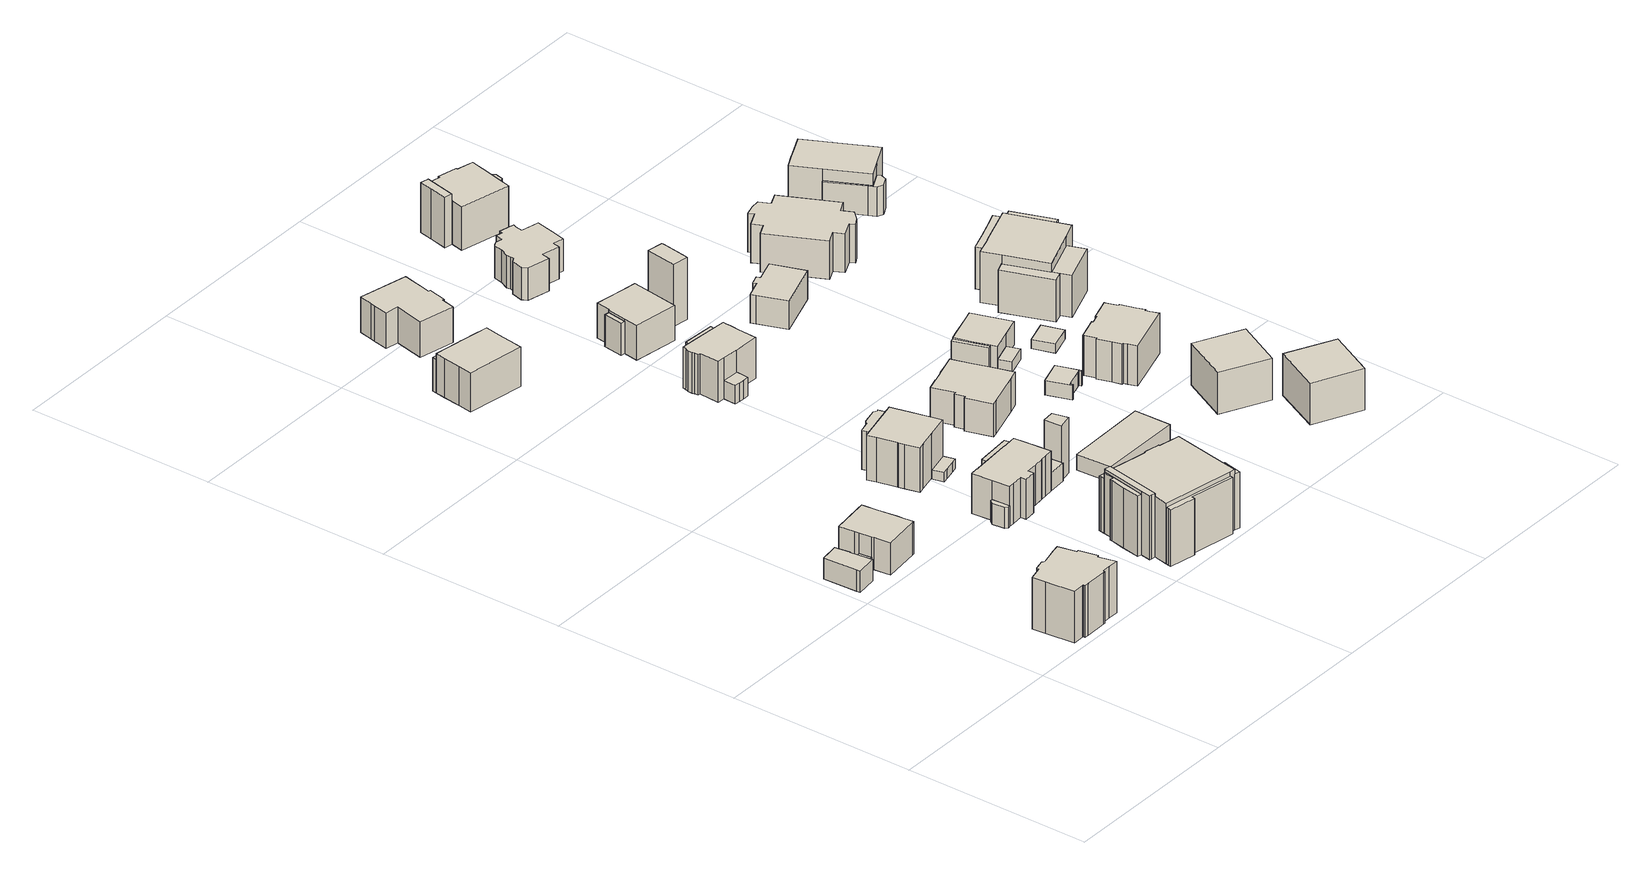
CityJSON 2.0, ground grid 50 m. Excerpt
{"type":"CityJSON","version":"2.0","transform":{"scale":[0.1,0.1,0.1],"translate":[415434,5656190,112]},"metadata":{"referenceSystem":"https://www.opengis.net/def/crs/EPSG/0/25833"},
"CityObjects":{
"building1":{"type":"Building","attributes":{"Dachtyp_tdc":"tdcCutGableRoof","Gemeindeschluessel":14612000,"Dachneigung":0.082,"QualitaetDacherkennung":46,"Geometrietyp2DReferenz":"3000","measuredHeight":16.87,"function":"31001_9998","roofType":"9999"},"geometry":[{"type":"Solid","lod":"1","boundaries":[[[[0,1,2,3,4,5,6,7,8,9,10,11,12,13,14,15,16,17,18,19,20,21,22]],[[23,24,25,26,27,28,29,30,31,32,33,34,35,36,37,38,39,40,41,42,43,44,45]],[[22,24,23,0]],[[21,25,24,22]],[[20,26,25,21]],[[19,27,26,20]],[[18,28,27,19]],[[17,29,28,18]],[[16,30,29,17]],[[15,31,30,16]],[[14,32,31,15]],[[13,33,32,14]],[[12,34,33,13]],[[11,35,34,12]],[[10,36,35,11]],[[9,37,36,10]],[[8,38,37,9]],[[7,39,38,8]],[[6,40,39,7]],[[5,41,40,6]],[[4,42,41,5]],[[3,43,42,4]],[[2,44,43,3]],[[1,45,44,2]],[[0,23,45,1]]]]}]},
"building2":{"type":"Building","attributes":{"Gemeindeschluessel":14612000,"Geometrietyp2DReferenz":"3000","function":"31001_9998","roofType":"9999"},"children":["building2-1","building2-2","building2-3","building2-4"]},
"building2-1":{"type":"BuildingPart","attributes":{"Dachtyp_tdc":"tdcPolyFlatRoof","Dachneigung":0,"QualitaetDacherkennung":4,"Geometrietyp2DReferenz":"3000","measuredHeight":3.07,"roofType":"1000"},"parents":["building2"],"geometry":[{"type":"Solid","lod":"1","boundaries":[[[[46,47,48,49,50,51,52,53]],[[54,55,56,57,58,59,60,61]],[[53,55,54,46]],[[52,56,55,53]],[[51,57,56,52]],[[50,58,57,51]],[[49,59,58,50]],[[48,60,59,49]],[[47,61,60,48]],[[46,54,61,47]]]]}]},
"building2-2":{"type":"BuildingPart","attributes":{"Dachtyp_tdc":"tdcPolyFlatRoof","Dachneigung":0,"QualitaetDacherkennung":69,"Geometrietyp2DReferenz":"3000","measuredHeight":5.3,"roofType":"1000"},"parents":["building2"],"geometry":[{"type":"Solid","lod":"1","boundaries":[[[[62,63,64,65,66,67,68,69,70,71,72,71]],[[73,74,75,74,76,77,78,79,80,81,82,83]],[[71,74,73,62]],[[74,71,70,76]],[[69,77,76,70]],[[68,78,77,69]],[[67,79,78,68]],[[66,80,79,67]],[[65,81,80,66]],[[64,82,81,65]],[[63,83,82,64]],[[62,73,83,63]]]]}]},
"building2-3":{"type":"BuildingPart","attributes":{"Dachtyp_tdc":"tdcCutTentRoof","Dachneigung":26,"QualitaetDacherkennung":78,"Geometrietyp2DReferenz":"3000","measuredHeight":6.59,"roofType":"9999"},"parents":["building2"],"geometry":[{"type":"Solid","lod":"1","boundaries":[[[[84,85,86,87,88,89,90,91]],[[54,92,93,94,95,96,56,55]],[[90,92,54,91]],[[89,93,92,90]],[[88,94,93,89]],[[87,95,94,88]],[[86,96,95,87]],[[85,56,96,86]],[[84,55,56,85]],[[91,54,55,84]]]]}]},
"building2-4":{"type":"BuildingPart","attributes":{"Dachtyp_tdc":"tdcHippedGableRoof","Dachneigung":30.87,"QualitaetDacherkennung":40,"Geometrietyp2DReferenz":"3000","measuredHeight":10.73,"roofType":"3300"},"parents":["building2"],"geometry":[{"type":"Solid","lod":"1","boundaries":[[[[97,98,99,100,101,102,103,104,105,106,107,108,109,110]],[[111,76,112,74,75,113,114,115,116,61,60,117,118,119]],[[110,76,111,97]],[[109,112,76,110]],[[108,74,112,109]],[[107,75,74,108]],[[106,113,75,107]],[[105,114,113,106]],[[104,115,114,105]],[[103,116,115,104]],[[102,61,116,103]],[[101,60,61,102]],[[100,117,60,101]],[[99,118,117,100]],[[98,119,118,99]],[[97,111,119,98]]]]}]},
"building3":{"type":"Building","attributes":{"Gemeindeschluessel":14612000,"Geometrietyp2DReferenz":"3000","function":"31001_9998","roofType":"9999"},"children":["building3-1","building3-2"]},
"building3-1":{"type":"BuildingPart","attributes":{"Dachtyp_tdc":"tdcHipRoof","Dachneigung":39.79,"QualitaetDacherkennung":67,"Geometrietyp2DReferenz":"3000","measuredHeight":13.03,"roofType":"3200"},"parents":["building3"],"geometry":[{"type":"Solid","lod":"1","boundaries":[[[[120,121,122,123,124,125,126,127,128,129]],[[130,131,132,133,134,135,136,137,138,139]],[[129,131,130,120]],[[128,132,131,129]],[[127,133,132,128]],[[126,134,133,127]],[[125,135,134,126]],[[124,136,135,125]],[[123,137,136,124]],[[122,138,137,123]],[[121,139,138,122]],[[120,130,139,121]]]]}]},
"building3-2":{"type":"BuildingPart","attributes":{"Dachtyp_tdc":"tdcPolyFlatRoof","Dachneigung":40.19,"QualitaetDacherkennung":38,"Geometrietyp2DReferenz":"3000","measuredHeight":9.66,"roofType":"2100"},"parents":["building3"],"geometry":[{"type":"Solid","lod":"1","boundaries":[[[[140,141,142,143,144,145]],[[146,147,148,149,138,137]],[[145,147,146,140]],[[144,148,147,145]],[[143,149,148,144]],[[142,138,149,143]],[[141,137,138,142]],[[140,146,137,141]]]]}]},
"building4":{"type":"Building","attributes":{"Gemeindeschluessel":14612000,"Geometrietyp2DReferenz":"3000","function":"31001_9998","roofType":"9999"},"children":["building4-1","building4-2","building4-3","building4-4","building4-5","building4-6"]},
"building4-1":{"type":"BuildingPart","attributes":{"Dachtyp_tdc":"tdcGableRoof","Dachneigung":32.53,"QualitaetDacherkennung":45,"Geometrietyp2DReferenz":"3000","measuredHeight":18.75,"roofType":"3100"},"parents":["building4"],"geometry":[{"type":"Solid","lod":"1","boundaries":[[[[150,151,152,153,154,155,156,157,158]],[[159,160,161,162,163,164,165,166,167]],[[158,160,159,150]],[[157,161,160,158]],[[156,162,161,157]],[[155,163,162,156]],[[154,164,163,155]],[[153,165,164,154]],[[152,166,165,153]],[[151,167,166,152]],[[150,159,167,151]]]]}]},
"building4-2":{"type":"BuildingPart","attributes":{"Dachtyp_tdc":"tdcCutGableRoof","Dachneigung":48.8,"QualitaetDacherkennung":28,"Geometrietyp2DReferenz":"3000","measuredHeight":16.14,"roofType":"9999"},"parents":["building4"],"geometry":[{"type":"Solid","lod":"1","boundaries":[[[[168,169,170,171,172]],[[173,174,175,176,160]],[[172,174,173,168]],[[171,175,174,172]],[[170,176,175,171]],[[169,160,176,170]],[[168,173,160,169]]]]}]},
"building4-3":{"type":"BuildingPart","attributes":{"Dachtyp_tdc":"tdcFreeFormRoof","Dachneigung":11.86,"QualitaetDacherkennung":32,"Geometrietyp2DReferenz":"3000","measuredHeight":15.13,"roofType":"5000"},"parents":["building4"],"geometry":[{"type":"Solid","lod":"1","boundaries":[[[[177,178,179,180]],[[181,182,183,184]],[[180,182,181,177]],[[179,183,182,180]],[[178,184,183,179]],[[177,181,184,178]]]]}]},
"building4-4":{"type":"BuildingPart","attributes":{"Dachtyp_tdc":"tdcCutTentRoof","Dachneigung":0.927,"QualitaetDacherkennung":54,"Geometrietyp2DReferenz":"3000","measuredHeight":18.11,"roofType":"9999"},"parents":["building4"],"geometry":[{"type":"Solid","lod":"1","boundaries":[[[[185,186,187,188,189,190,191,192,193,194,195,196,197,198]],[[199,200,201,202,203,204,181,184,205,206,207,208,176,209]],[[198,200,199,185]],[[197,201,200,198]],[[196,202,201,197]],[[195,203,202,196]],[[194,204,203,195]],[[193,181,204,194]],[[192,184,181,193]],[[191,205,184,192]],[[190,206,205,191]],[[189,207,206,190]],[[188,208,207,189]],[[187,176,208,188]],[[186,209,176,187]],[[185,199,209,186]]]]}]},
"building4-5":{"type":"BuildingPart","attributes":{"Dachtyp_tdc":"tdcFreeFormRoof","Dachneigung":78.67,"QualitaetDacherkennung":33,"Geometrietyp2DReferenz":"3000","measuredHeight":19.23,"roofType":"5000"},"parents":["building4"],"geometry":[{"type":"Solid","lod":"1","boundaries":[[[[210,211,212,213,214,215]],[[163,161,208,207,216,217]],[[215,161,163,210]],[[214,208,161,215]],[[213,207,208,214]],[[212,216,207,213]],[[211,217,216,212]],[[210,163,217,211]]]]}]},
"building4-6":{"type":"BuildingPart","attributes":{"Dachtyp_tdc":"tdcFreeFormRoof","Dachneigung":65.81,"QualitaetDacherkennung":9,"Geometrietyp2DReferenz":"3000","measuredHeight":16.52,"roofType":"5000"},"parents":["building4"],"geometry":[{"type":"Solid","lod":"1","boundaries":[[[[218,219,220,221,222,223,224]],[[225,226,227,228,206,205,229]],[[224,226,225,218]],[[223,227,226,224]],[[222,228,227,223]],[[221,206,228,222]],[[220,205,206,221]],[[219,229,205,220]],[[218,225,229,219]]]]}]},
"building5":{"type":"Building","attributes":{"Gemeindeschluessel":14612000,"Geometrietyp2DReferenz":"3000","function":"31001_9998","roofType":"9999"},"children":["building5-1","building5-2","building5-3","building5-4"]},
"building5-1":{"type":"BuildingPart","attributes":{"Dachtyp_tdc":"tdcPolyFlatRoof","Dachneigung":0,"QualitaetDacherkennung":56,"Geometrietyp2DReferenz":"3000","measuredHeight":5.56,"roofType":"1000"},"parents":["building5"],"geometry":[{"type":"Solid","lod":"1","boundaries":[[[[230,231,232,233,234,235]],[[236,237,238,239,240,241]],[[235,237,236,230]],[[234,238,237,235]],[[233,239,238,234]],[[232,240,239,233]],[[231,241,240,232]],[[230,236,241,231]]]]}]},
"building5-2":{"type":"BuildingPart","attributes":{"Dachtyp_tdc":"tdcHipAndGableRoof","Dachneigung":42.59,"QualitaetDacherkennung":47,"Geometrietyp2DReferenz":"3000","measuredHeight":13.9,"roofType":"5000"},"parents":["building5"],"geometry":[{"type":"Solid","lod":"1","boundaries":[[[[242,243,244,245,246,247,248,249,250,251,252,253,254,255,256,257,258,259,260,261,262]],[[263,264,265,266,267,268,269,270,271,272,273,274,275,276,277,278,239,238,279,280,281]],[[262,264,263,242]],[[261,265,264,262]],[[260,266,265,261]],[[259,267,266,260]],[[258,268,267,259]],[[257,269,268,258]],[[256,270,269,257]],[[255,271,270,256]],[[254,272,271,255]],[[253,273,272,254]],[[252,274,273,253]],[[251,275,274,252]],[[250,276,275,251]],[[249,277,276,250]],[[248,278,277,249]],[[247,239,278,248]],[[246,238,239,247]],[[245,279,238,246]],[[244,280,279,245]],[[243,281,280,244]],[[242,263,281,243]]]]}]},
"building5-3":{"type":"BuildingPart","attributes":{"Dachtyp_tdc":"tdcPolyFlatRoof","Dachneigung":0,"QualitaetDacherkennung":80,"Geometrietyp2DReferenz":"3000","measuredHeight":4.87,"roofType":"1000"},"parents":["building5"],"geometry":[{"type":"Solid","lod":"1","boundaries":[[[[282,283,284,285,286]],[[287,288,289,269,268]],[[286,288,287,282]],[[285,289,288,286]],[[284,269,289,285]],[[283,268,269,284]],[[282,287,268,283]]]]}]},
"building5-4":{"type":"BuildingPart","attributes":{"Dachtyp_tdc":"tdcPolyFlatRoof","Dachneigung":38.22,"QualitaetDacherkennung":74,"Geometrietyp2DReferenz":"3000","measuredHeight":9.48,"roofType":"2100"},"parents":["building5"],"geometry":[{"type":"Solid","lod":"1","boundaries":[[[[290,291,292,293,294,295,296]],[[263,281,280,297,298,299,300]],[[296,281,263,290]],[[295,280,281,296]],[[294,297,280,295]],[[293,298,297,294]],[[292,299,298,293]],[[291,300,299,292]],[[290,263,300,291]]]]}]},
"building6":{"type":"Building","attributes":{"Gemeindeschluessel":14612000,"Geometrietyp2DReferenz":"3000","function":"31001_9998","roofType":"9999"},"children":["building6-1","building6-2"]},
"building6-1":{"type":"BuildingPart","attributes":{"Dachtyp_tdc":"tdcHipAndGableRoof","Dachneigung":68.51,"QualitaetDacherkennung":49,"Geometrietyp2DReferenz":"3000","measuredHeight":13.12,"roofType":"5000"},"parents":["building6"],"geometry":[{"type":"Solid","lod":"1","boundaries":[[[[301,302,301,303,304,305,306,307,308,309,310,311]],[[312,313,314,315,316,317,318,319,320,321,312,322]],[[311,313,312,301]],[[310,314,313,311]],[[309,315,314,310]],[[308,316,315,309]],[[307,317,316,308]],[[306,318,317,307]],[[305,319,318,306]],[[304,320,319,305]],[[303,321,320,304]],[[321,303,301,312]]]]}]},
"building6-2":{"type":"BuildingPart","attributes":{"Dachtyp_tdc":"tdcHipAndGableRoof","Dachneigung":32.31,"QualitaetDacherkennung":43,"Geometrietyp2DReferenz":"3000","measuredHeight":14.44,"roofType":"5000"},"parents":["building6"],"geometry":[{"type":"Solid","lod":"1","boundaries":[[[[323,324,325,326,327,328,329,330,331,332,333,334,335,336,337]],[[338,339,340,341,314,342,312,322,343,344,345,346,347,348,349]],[[337,339,338,323]],[[336,340,339,337]],[[335,341,340,336]],[[334,314,341,335]],[[333,342,314,334]],[[332,312,342,333]],[[331,322,312,332]],[[330,343,322,331]],[[329,344,343,330]],[[328,345,344,329]],[[327,346,345,328]],[[326,347,346,327]],[[325,348,347,326]],[[324,349,348,325]],[[323,338,349,324]]]]}]},
"building7":{"type":"Building","attributes":{"Dachtyp_tdc":"tdcFreeFormRoof","Gemeindeschluessel":14612000,"Dachneigung":51.25,"QualitaetDacherkennung":20,"Geometrietyp2DReferenz":"3000","measuredHeight":3.43,"function":"31001_9998","roofType":"5000"},"geometry":[{"type":"Solid","lod":"1","boundaries":[[[[350,351,352,353,354,355]],[[356,357,358,359,360,361]],[[355,357,356,350]],[[354,358,357,355]],[[353,359,358,354]],[[352,360,359,353]],[[351,361,360,352]],[[350,356,361,351]]]]}]},
"building8":{"type":"Building","attributes":{"Dachtyp_tdc":"tdcFreeFormRoof","Gemeindeschluessel":14612000,"Dachneigung":56.43,"QualitaetDacherkennung":31,"Geometrietyp2DReferenz":"3000","measuredHeight":5.97,"function":"31001_9998","roofType":"5000"},"geometry":[{"type":"Solid","lod":"1","boundaries":[[[[362,363,364,365,366,367,368]],[[369,370,371,372,373,374,375]],[[368,370,369,362]],[[367,371,370,368]],[[366,372,371,367]],[[365,373,372,366]],[[364,374,373,365]],[[363,375,374,364]],[[362,369,375,363]]]]}]},
"building9":{"type":"Building","attributes":{"Dachtyp_tdc":"tdcFreeFormRoof","Gemeindeschluessel":14612000,"Dachneigung":40.05,"QualitaetDacherkennung":5,"Geometrietyp2DReferenz":"3000","measuredHeight":15.67,"function":"31001_9998","roofType":"5000"},"geometry":[{"type":"Solid","lod":"1","boundaries":[[[[376,377,378,379]],[[380,381,382,383]],[[379,381,380,376]],[[378,382,381,379]],[[377,383,382,378]],[[376,380,383,377]]]]}]},
"building10":{"type":"Building","attributes":{"Dachtyp_tdc":"tdcFreeFormRoof","Gemeindeschluessel":14612000,"Dachneigung":0.654,"QualitaetDacherkennung":65,"Geometrietyp2DReferenz":"3000","measuredHeight":10.43,"function":"31001_9998","roofType":"5000"},"geometry":[{"type":"Solid","lod":"1","boundaries":[[[[384,385,386,387,388,389,390,391,392,393,394,395]],[[396,397,398,399,400,401,402,403,404,405,406,407]],[[395,397,396,384]],[[394,398,397,395]],[[393,399,398,394]],[[392,400,399,393]],[[391,401,400,392]],[[390,402,401,391]],[[389,403,402,390]],[[388,404,403,389]],[[387,405,404,388]],[[386,406,405,387]],[[385,407,406,386]],[[384,396,407,385]]]]}]},
"building11":{"type":"Building","attributes":{"Gemeindeschluessel":14612000,"Geometrietyp2DReferenz":"3000","function":"31001_9998","roofType":"9999"},"children":["building11-1","building11-2","building11-3","building11-4"]},
"building11-1":{"type":"BuildingPart","attributes":{"Dachtyp_tdc":"tdcCutGableRoof","Dachneigung":40.24,"QualitaetDacherkennung":41,"Geometrietyp2DReferenz":"3000","measuredHeight":10.48,"roofType":"9999"},"parents":["building11"],"geometry":[{"type":"Solid","lod":"1","boundaries":[[[[408,409,410,411,412,413,414,415,416,417]],[[418,419,420,421,422,423,424,425,426,427]],[[417,419,418,408]],[[416,420,419,417]],[[415,421,420,416]],[[414,422,421,415]],[[413,423,422,414]],[[412,424,423,413]],[[411,425,424,412]],[[410,426,425,411]],[[409,427,426,410]],[[408,418,427,409]]]]}]},
"building11-2":{"type":"BuildingPart","attributes":{"Dachtyp_tdc":"tdcHipAndGableRoof","Dachneigung":37.87,"QualitaetDacherkennung":48,"Geometrietyp2DReferenz":"3000","measuredHeight":13.16,"roofType":"5000"},"parents":["building11"],"geometry":[{"type":"Solid","lod":"1","boundaries":[[[[428,429,430,431,432,433,434,435,436,437,438,439,440,441,442,443,444,445,446]],[[447,448,449,450,451,452,453,454,455,456,457,418,425,458,459,460,461,462,463]],[[446,448,447,428]],[[445,449,448,446]],[[444,450,449,445]],[[443,451,450,444]],[[442,452,451,443]],[[441,453,452,442]],[[440,454,453,441]],[[439,455,454,440]],[[438,456,455,439]],[[437,457,456,438]],[[436,418,457,437]],[[435,425,418,436]],[[434,458,425,435]],[[433,459,458,434]],[[432,460,459,433]],[[431,461,460,432]],[[430,462,461,431]],[[429,463,462,430]],[[428,447,463,429]]]]}]},
"building11-3":{"type":"BuildingPart","attributes":{"Dachtyp_tdc":"tdcPolyFlatRoof","Dachneigung":0,"QualitaetDacherkennung":47,"Geometrietyp2DReferenz":"3000","measuredHeight":5.04,"roofType":"1000"},"parents":["building11"],"geometry":[{"type":"Solid","lod":"1","boundaries":[[[[464,465,466,467,468,469]],[[470,471,472,473,447,463]],[[469,470,463,464]],[[468,471,470,469]],[[467,472,471,468]],[[466,473,472,467]],[[465,447,473,466]],[[464,463,447,465]]]]}]},
"building11-4":{"type":"BuildingPart","attributes":{"Dachtyp_tdc":"tdcPolyFlatRoof","Dachneigung":39.39,"QualitaetDacherkennung":46,"Geometrietyp2DReferenz":"3000","measuredHeight":9.79,"roofType":"2100"},"parents":["building11"],"geometry":[{"type":"Solid","lod":"1","boundaries":[[[[474,475,476,477,478]],[[479,422,419,480,481]],[[478,422,479,474]],[[477,419,422,478]],[[476,480,419,477]],[[475,481,480,476]],[[474,479,481,475]]]]}]},
"building12":{"type":"Building","attributes":{"Dachtyp_tdc":"tdcPolyFlatRoof","Gemeindeschluessel":14612000,"Dachneigung":6.7,"QualitaetDacherkennung":69,"Geometrietyp2DReferenz":"3000","measuredHeight":3.25,"function":"31001_9998","roofType":"2100"},"geometry":[{"type":"Solid","lod":"1","boundaries":[[[[482,483,484,485]],[[486,487,488,489]],[[485,487,486,482]],[[484,488,487,485]],[[483,489,488,484]],[[482,486,489,483]]]]}]},
"building13":{"type":"Building","attributes":{"Dachtyp_tdc":"tdcGableRoof","Gemeindeschluessel":14612000,"Dachneigung":14.41,"QualitaetDacherkennung":68,"Geometrietyp2DReferenz":"3000","measuredHeight":4.89,"function":"31001_9998","roofType":"3100"},"geometry":[{"type":"Solid","lod":"1","boundaries":[[[[490,491,492,493]],[[494,495,496,497]],[[493,495,494,490]],[[492,496,495,493]],[[491,497,496,492]],[[490,494,497,491]]]]}]},
"building14":{"type":"Building","attributes":{"Gemeindeschluessel":14612000,"Geometrietyp2DReferenz":"3000","function":"31001_9998","roofType":"9999"},"children":["building14-1","building14-2"]},
"building14-1":{"type":"BuildingPart","attributes":{"Dachtyp_tdc":"tdcPolyFlatRoof","Dachneigung":27.05,"QualitaetDacherkennung":67,"Geometrietyp2DReferenz":"3000","measuredHeight":8.92,"roofType":"2100"},"parents":["building14"],"geometry":[{"type":"Solid","lod":"1","boundaries":[[[[498,499,500,501]],[[502,503,504,505]],[[501,503,502,498]],[[500,504,503,501]],[[499,505,504,500]],[[498,502,505,499]]]]}]},
"building14-2":{"type":"BuildingPart","attributes":{"Dachtyp_tdc":"tdcTentRoof","Dachneigung":17.39,"QualitaetDacherkennung":70,"Geometrietyp2DReferenz":"3000","measuredHeight":10.47,"roofType":"3500"},"parents":["building14"],"geometry":[{"type":"Solid","lod":"1","boundaries":[[[[506,507,508,509,510,511,512,513,514,515,516]],[[503,517,518,519,520,521,522,523,524,525,504]],[[516,517,503,506]],[[515,518,517,516]],[[514,519,518,515]],[[513,520,519,514]],[[512,521,520,513]],[[511,522,521,512]],[[510,523,522,511]],[[509,524,523,510]],[[508,525,524,509]],[[507,504,525,508]],[[506,503,504,507]]]]}]},
"building15":{"type":"Building","attributes":{"Dachtyp_tdc":"tdcFreeFormRoof","Gemeindeschluessel":14612000,"Dachneigung":20.69,"QualitaetDacherkennung":39,"Geometrietyp2DReferenz":"3000","measuredHeight":10.98,"function":"31001_9998","roofType":"5000"},"geometry":[{"type":"Solid","lod":"1","boundaries":[[[[526,527,528,529,530,531,532,533,534,535,536,537,538,539,540,541,542,543]],[[544,545,546,547,548,549,550,551,552,553,554,555,556,557,558,559,560,561]],[[543,545,544,526]],[[542,546,545,543]],[[541,547,546,542]],[[540,548,547,541]],[[539,549,548,540]],[[538,550,549,539]],[[537,551,550,538]],[[536,552,551,537]],[[535,553,552,536]],[[534,554,553,535]],[[533,555,554,534]],[[532,556,555,533]],[[531,557,556,532]],[[530,558,557,531]],[[529,559,558,530]],[[528,560,559,529]],[[527,561,560,528]],[[526,544,561,527]]]]}]},
"building16":{"type":"Building","attributes":{"Dachtyp_tdc":"tdcFreeFormRoof","Gemeindeschluessel":14612000,"Dachneigung":56.22,"QualitaetDacherkennung":10,"Geometrietyp2DReferenz":"3000","measuredHeight":19.59,"function":"31001_9998","roofType":"5000"},"geometry":[{"type":"Solid","lod":"1","boundaries":[[[[562,563,564,565,566,567]],[[568,569,570,571,572,573]],[[567,569,568,562]],[[566,570,569,567]],[[565,571,570,566]],[[564,572,571,565]],[[563,573,572,564]],[[562,568,573,563]]]]}]},
"building17":{"type":"Building","attributes":{"Dachtyp_tdc":"tdcFreeFormRoof","Gemeindeschluessel":14612000,"Dachneigung":53.58,"QualitaetDacherkennung":33,"Geometrietyp2DReferenz":"3000","measuredHeight":14.86,"function":"31001_9998","roofType":"5000"},"geometry":[{"type":"Solid","lod":"1","boundaries":[[[[574,575,576,577,578,579,580,581,582,583,584,585,586,587,588,589,590,591,592,593,594,595,596,597,598]],[[599,600,601,602,603,604,605,606,607,608,609,610,611,612,613,614,615,616,617,618,619,620,621,622,623]],[[598,600,599,574]],[[597,601,600,598]],[[596,602,601,597]],[[595,603,602,596]],[[594,604,603,595]],[[593,605,604,594]],[[592,606,605,593]],[[591,607,606,592]],[[590,608,607,591]],[[589,609,608,590]],[[588,610,609,589]],[[587,611,610,588]],[[586,612,611,587]],[[585,613,612,586]],[[584,614,613,585]],[[583,615,614,584]],[[582,616,615,583]],[[581,617,616,582]],[[580,618,617,581]],[[579,619,618,580]],[[578,620,619,579]],[[577,621,620,578]],[[576,622,621,577]],[[575,623,622,576]],[[574,599,623,575]]]]}]},
"building18":{"type":"Building","attributes":{"Dachtyp_tdc":"tdcFreeFormRoof","Gemeindeschluessel":14612000,"Dachneigung":30.46,"QualitaetDacherkennung":79,"Geometrietyp2DReferenz":"3000","measuredHeight":4.94,"function":"31001_9998","roofType":"5000"},"geometry":[{"type":"Solid","lod":"1","boundaries":[[[[624,625,626,627,628,629,630,631,632,633,634]],[[635,636,637,638,639,640,641,642,643,644,645]],[[634,635,645,624]],[[633,636,635,634]],[[632,637,636,633]],[[631,638,637,632]],[[630,639,638,631]],[[629,640,639,630]],[[628,641,640,629]],[[627,642,641,628]],[[626,643,642,627]],[[625,644,643,626]],[[624,645,644,625]]]]}]},
"building19":{"type":"Building","attributes":{"Dachtyp_tdc":"tdcPolyFlatRoof","Gemeindeschluessel":14612000,"Dachneigung":7.6,"QualitaetDacherkennung":83,"Geometrietyp2DReferenz":"3000","measuredHeight":8.38,"function":"31001_9998","roofType":"2100"},"geometry":[{"type":"Solid","lod":"1","boundaries":[[[[646,647,648,649,650,651,652,653,654]],[[655,656,657,658,659,660,661,662,663]],[[654,656,655,646]],[[653,657,656,654]],[[652,658,657,653]],[[651,659,658,652]],[[650,660,659,651]],[[649,661,660,650]],[[648,662,661,649]],[[647,663,662,648]],[[646,655,663,647]]]]}]},
"building20":{"type":"Building","attributes":{"Gemeindeschluessel":14612000,"Geometrietyp2DReferenz":"3000","function":"31001_9998","roofType":"9999"},"children":["building20-1","building20-2","building20-3"]},
"building20-1":{"type":"BuildingPart","attributes":{"Dachtyp_tdc":"tdcPolyFlatRoof","Dachneigung":0,"QualitaetDacherkennung":57,"Geometrietyp2DReferenz":"3000","measuredHeight":2.83,"roofType":"1000"},"parents":["building20"],"geometry":[{"type":"Solid","lod":"1","boundaries":[[[[664,665,666,667]],[[668,669,670,671]],[[667,669,668,664]],[[666,670,669,667]],[[665,671,670,666]],[[664,668,671,665]]]]}]},
"building20-2":{"type":"BuildingPart","attributes":{"Dachtyp_tdc":"tdcPolyFlatRoof","Dachneigung":28.22,"QualitaetDacherkennung":47,"Geometrietyp2DReferenz":"3000","measuredHeight":6.26,"roofType":"2100"},"parents":["building20"],"geometry":[{"type":"Solid","lod":"1","boundaries":[[[[672,673,674,675]],[[676,677,678,679]],[[675,677,676,672]],[[674,678,677,675]],[[673,679,678,674]],[[672,676,679,673]]]]}]},
"building20-3":{"type":"BuildingPart","attributes":{"Dachtyp_tdc":"tdcHipAndGableRoof","Dachneigung":21.6,"QualitaetDacherkennung":33,"Geometrietyp2DReferenz":"3000","measuredHeight":7.58,"roofType":"5000"},"parents":["building20"],"geometry":[{"type":"Solid","lod":"1","boundaries":[[[[680,681,682,683,684,685,686,687,688]],[[678,689,677,690,691,692,693,668,671]],[[688,689,678,680]],[[687,677,689,688]],[[686,690,677,687]],[[685,691,690,686]],[[684,692,691,685]],[[683,693,692,684]],[[682,668,693,683]],[[681,671,668,682]],[[680,678,671,681]]]]}]},
"building21":{"type":"Building","attributes":{"Dachtyp_tdc":"tdcPolyFlatRoof","Gemeindeschluessel":14612000,"Dachneigung":0,"QualitaetDacherkennung":79,"Geometrietyp2DReferenz":"3000","measuredHeight":11.17,"function":"31001_9998","roofType":"1000"},"geometry":[{"type":"Solid","lod":"1","boundaries":[[[[694,695,696,697]],[[698,699,700,701]],[[697,699,698,694]],[[696,700,699,697]],[[695,701,700,696]],[[694,698,701,695]]]]}]},
"building22":{"type":"Building","attributes":{"Gemeindeschluessel":14612000,"Geometrietyp2DReferenz":"3000","function":"31001_9998","roofType":"9999"},"children":["building22-1","building22-2","building22-3"]},
"building22-1":{"type":"BuildingPart","attributes":{"Dachtyp_tdc":"tdcFreeFormRoof","Dachneigung":63.05,"QualitaetDacherkennung":9,"Geometrietyp2DReferenz":"3000","measuredHeight":14.56,"roofType":"5000"},"parents":["building22"],"geometry":[{"type":"Solid","lod":"1","boundaries":[[[[702,703,704,705,706,707,708]],[[709,710,711,712,713,714,715]],[[708,710,709,702]],[[707,711,710,708]],[[706,712,711,707]],[[705,713,712,706]],[[704,714,713,705]],[[703,715,714,704]],[[702,709,715,703]]]]}]},
"building22-2":{"type":"BuildingPart","attributes":{"Dachtyp_tdc":"tdcCutTentRoof","Dachneigung":0.006,"QualitaetDacherkennung":61,"Geometrietyp2DReferenz":"3000","measuredHeight":14.37,"roofType":"9999"},"parents":["building22"],"geometry":[{"type":"Solid","lod":"1","boundaries":[[[[716,717,718,719,720,721,722,723,724,725,726,727,728,729]],[[730,709,715,714,731,732,733,734,735,736,737,738,739,740]],[[729,709,730,716]],[[728,715,709,729]],[[727,714,715,728]],[[726,731,714,727]],[[725,732,731,726]],[[724,733,732,725]],[[723,734,733,724]],[[722,735,734,723]],[[721,736,735,722]],[[720,737,736,721]],[[719,738,737,720]],[[718,739,738,719]],[[717,740,739,718]],[[716,730,740,717]]]]}]},
"building22-3":{"type":"BuildingPart","attributes":{"Dachtyp_tdc":"tdcFreeFormRoof","Dachneigung":66.29,"QualitaetDacherkennung":19,"Geometrietyp2DReferenz":"3000","measuredHeight":13.74,"roofType":"5000"},"parents":["building22"],"geometry":[{"type":"Solid","lod":"1","boundaries":[[[[741,742,743,744,745,746,747,748,747,749]],[[738,750,751,737,751,752,753,754,755,756]],[[749,750,738,741]],[[750,749,747,751]],[[746,752,751,747]],[[745,753,752,746]],[[744,754,753,745]],[[743,755,754,744]],[[742,756,755,743]],[[741,738,756,742]]]]}]},
"building23":{"type":"Building","attributes":{"Dachtyp_tdc":"tdcTentRoof","Gemeindeschluessel":14612000,"Dachneigung":18.23,"QualitaetDacherkennung":62,"Geometrietyp2DReferenz":"3000","measuredHeight":11.98,"function":"31001_9998","roofType":"3500"},"geometry":[{"type":"Solid","lod":"1","boundaries":[[[[757,758,759,760,761,762,763,764,765,766,767,768,769,770,771,772,773,774,775,776,777,778]],[[779,780,781,782,783,784,785,786,787,788,789,790,791,792,793,794,795,796,797,798,799,800]],[[778,780,779,757]],[[777,781,780,778]],[[776,782,781,777]],[[775,783,782,776]],[[774,784,783,775]],[[773,785,784,774]],[[772,786,785,773]],[[771,787,786,772]],[[770,788,787,771]],[[769,789,788,770]],[[768,790,789,769]],[[767,791,790,768]],[[766,792,791,767]],[[765,793,792,766]],[[764,794,793,765]],[[763,795,794,764]],[[762,796,795,763]],[[761,797,796,762]],[[760,798,797,761]],[[759,799,798,760]],[[758,800,799,759]],[[757,779,800,758]]]]}]},
"building24":{"type":"Building","attributes":{"Dachtyp_tdc":"tdcPolyFlatRoof","Gemeindeschluessel":14612000,"Dachneigung":0,"QualitaetDacherkennung":86,"Geometrietyp2DReferenz":"3000","measuredHeight":2.59,"function":"31001_9998","roofType":"1000"},"geometry":[{"type":"Solid","lod":"1","boundaries":[[[[801,802,803,804]],[[805,806,807,808]],[[804,806,805,801]],[[803,807,806,804]],[[802,808,807,803]],[[801,805,808,802]]]]}]},
"building25":{"type":"Building","attributes":{"Dachtyp_tdc":"tdcPolyFlatRoof","Gemeindeschluessel":14612000,"Dachneigung":0,"QualitaetDacherkennung":80,"Geometrietyp2DReferenz":"3000","measuredHeight":11.18,"function":"31001_9998","roofType":"1000"},"geometry":[{"type":"Solid","lod":"1","boundaries":[[[[809,810,811,812]],[[813,814,815,816]],[[812,814,813,809]],[[811,815,814,812]],[[810,816,815,811]],[[809,813,816,810]]]]}]},
"building26":{"type":"Building","attributes":{"Dachtyp_tdc":"tdcFreeFormRoof","Gemeindeschluessel":14612000,"Dachneigung":14.53,"QualitaetDacherkennung":36,"Geometrietyp2DReferenz":"3000","measuredHeight":11.69,"function":"31001_9998","roofType":"5000"},"geometry":[{"type":"Solid","lod":"1","boundaries":[[[[817,818,819,820,821,822,823,824,825,826,827,828,829,830,831,832,833,834]],[[835,836,837,838,839,840,841,842,843,844,845,846,847,848,849,850,851,852]],[[834,836,835,817]],[[833,837,836,834]],[[832,838,837,833]],[[831,839,838,832]],[[830,840,839,831]],[[829,841,840,830]],[[828,842,841,829]],[[827,843,842,828]],[[826,844,843,827]],[[825,845,844,826]],[[824,846,845,825]],[[823,847,846,824]],[[822,848,847,823]],[[821,849,848,822]],[[820,850,849,821]],[[819,851,850,820]],[[818,852,851,819]],[[817,835,852,818]]]]}]},
"building27":{"type":"Building","attributes":{"Gemeindeschluessel":14612000,"Geometrietyp2DReferenz":"3000","function":"31001_9998","roofType":"9999"},"children":["building27-1","building27-2","building27-3","building27-4","building27-5"]},
"building27-1":{"type":"BuildingPart","attributes":{"Dachtyp_tdc":"tdcPolyFlatRoof","Dachneigung":59.03,"QualitaetDacherkennung":39,"Geometrietyp2DReferenz":"3000","measuredHeight":13.73,"roofType":"2100"},"parents":["building27"],"geometry":[{"type":"Solid","lod":"1","boundaries":[[[[853,854,855,856,857,858]],[[859,860,861,862,863,864]],[[858,860,859,853]],[[857,861,860,858]],[[856,862,861,857]],[[855,863,862,856]],[[854,864,863,855]],[[853,859,864,854]]]]}]},
"building27-2":{"type":"BuildingPart","attributes":{"Dachtyp_tdc":"tdcHipRoof","Dachneigung":58.12,"QualitaetDacherkennung":36,"Geometrietyp2DReferenz":"3000","measuredHeight":13.51,"roofType":"3200"},"parents":["building27"],"geometry":[{"type":"Solid","lod":"1","boundaries":[[[[865,866,855,867,868]],[[869,870,871,863,872]],[[868,870,869,865]],[[867,871,870,868]],[[855,863,871,867]],[[866,872,863,855]],[[865,869,872,866]]]]}]},
"building27-3":{"type":"BuildingPart","attributes":{"Dachtyp_tdc":"tdcHipRoof","Dachneigung":11.16,"QualitaetDacherkennung":27,"Geometrietyp2DReferenz":"3000","measuredHeight":14.49,"roofType":"3200"},"parents":["building27"],"geometry":[{"type":"Solid","lod":"1","boundaries":[[[[873,874,875,876,877,878,879,880,881]],[[882,883,884,864,871,870,885,886,887]],[[880,883,882,881]],[[879,884,883,880]],[[878,864,884,879]],[[877,871,864,878]],[[876,870,871,877]],[[875,885,870,876]],[[874,886,885,875]],[[873,887,886,874]],[[881,882,887,873]]]]}]},
"building27-4":{"type":"BuildingPart","attributes":{"Dachtyp_tdc":"tdcHipRoof","Dachneigung":59.13,"QualitaetDacherkennung":33,"Geometrietyp2DReferenz":"3000","measuredHeight":13.54,"roofType":"3200"},"parents":["building27"],"geometry":[{"type":"Solid","lod":"1","boundaries":[[[[888,889,890,891,892]],[[893,894,895,887,886]],[[892,894,893,888]],[[891,895,894,892]],[[890,887,895,891]],[[889,886,887,890]],[[888,893,886,889]]]]}]},
"building27-5":{"type":"BuildingPart","attributes":{"Dachtyp_tdc":"tdcPolyFlatRoof","Dachneigung":57.34,"QualitaetDacherkennung":51,"Geometrietyp2DReferenz":"3000","measuredHeight":13.66,"roofType":"2100"},"parents":["building27"],"geometry":[{"type":"Solid","lod":"1","boundaries":[[[[896,897,898,899]],[[900,882,895,901]],[[899,882,900,896]],[[898,895,882,899]],[[897,901,895,898]],[[896,900,901,897]]]]}]},
"building28":{"type":"Building","attributes":{"Gemeindeschluessel":14612000,"Geometrietyp2DReferenz":"3000","function":"31001_9998","roofType":"9999"},"children":["building28-1","building28-2"]},
"building28-1":{"type":"BuildingPart","attributes":{"Dachtyp_tdc":"tdcPolyFlatRoof","Dachneigung":0,"QualitaetDacherkennung":21,"Geometrietyp2DReferenz":"3000","measuredHeight":7.94,"roofType":"1000"},"parents":["building28"],"geometry":[{"type":"Solid","lod":"1","boundaries":[[[[902,903,904,905,906,907,908,909,910]],[[911,912,913,914,915,916,917,918,919]],[[910,912,911,902]],[[909,913,912,910]],[[908,914,913,909]],[[907,915,914,908]],[[906,916,915,907]],[[905,917,916,906]],[[904,918,917,905]],[[903,919,918,904]],[[902,911,919,903]]]]}]},
"building28-2":{"type":"BuildingPart","attributes":{"Dachtyp_tdc":"tdcPolyFlatRoof","Dachneigung":0,"QualitaetDacherkennung":79,"Geometrietyp2DReferenz":"3000","measuredHeight":11.09,"roofType":"1000"},"parents":["building28"],"geometry":[{"type":"Solid","lod":"1","boundaries":[[[[920,921,922,923,924,925,926,927,928,929]],[[930,931,916,915,914,932,933,934,935,936]],[[929,931,930,920]],[[928,916,931,929]],[[927,915,916,928]],[[926,914,915,927]],[[925,932,914,926]],[[924,933,932,925]],[[923,934,933,924]],[[922,935,934,923]],[[921,936,935,922]],[[920,930,936,921]]]]}]}
},
"vertices":[
[188,146,156],[161,139,156],[159,132,156],[146,129,156],[123,123,156],[127,87,156],[135,11,156],[166,12,156],[168,12,156],[168,6,156],[180,6,156],[239,7,156],[243,7,156],[243,12,156],[266,12,156],[294,12,156],[283,58,156],[288,60,156],[277,109,156],[272,109,156],[261,157,156],[241,153,156],[193,141,156],[188,146,17],[193,141,17],[241,153,17],[261,157,17],[272,109,17],[277,109,17],[288,60,17],[283,58,17],[294,12,17],[266,12,17],[243,12,17],[243,7,17],[239,7,17],[180,6,17],[168,6,17],[168,12,17],[166,12,17],[135,11,17],[127,87,17],[123,123,17],[146,129,17],[159,132,17],[161,139,17],
[64,562,47],[105,567,47],[101,600,47],[84,598,47],[86,581,47],[63,577,47],[61,595,47],[60,595,47],[64,562,16],[60,595,16],[61,595,16],[63,577,16],[86,581,16],[84,598,16],[101,600,16],[105,567,16],
[230,577,69],[238,587,69],[242,598,69],[241,608,69],[237,617,69],[231,624,69],[223,629,69],[203,626,69],[198,661,69],[209,574,69],[211,556,69],[230,577,16],[209,574,16],[211,556,16],[198,661,16],[203,626,16],[223,629,16],[231,624,16],[237,617,16],[241,608,16],[242,598,16],[238,587,16],
[60,595,73],[61,595,73],[55,635,73],[6,628,73],[10,537,73],[10,528,73],[67,535,73],[64,562,73],[67,535,16],[10,528,16],[10,537,16],[6,628,16],[55,635,16],
[198,666,103],[180,664,103],[94,653,103],[100,612,103],[101,600,103],[105,567,103],[106,561,103],[111,517,103],[209,529,103],[214,530,103],[211,556,103],[209,574,103],[202,627,103],[198,661,103],[198,666,16],[202,627,16],[214,530,16],[209,529,16],[111,517,16],[106,561,16],[100,612,16],[94,653,16],[180,664,16],
[242,1770,130],[198,1777,130],[181,1780,130],[86,1795,130],[82,1767,130],[75,1721,130],[69,1684,130],[224,1659,130],[230,1695,130],[235,1730,130],[242,1770,24],[235,1730,24],[230,1695,24],[224,1659,24],[69,1684,24],[75,1721,24],[82,1767,24],[86,1795,24],[181,1780,24],[198,1777,24],
[88,1807,114],[86,1795,114],[181,1780,114],[184,1798,114],[162,1801,114],[161,1795,114],[88,1807,24],[161,1795,24],[162,1801,24],[184,1798,24],
[541,211,177],[533,213,177],[532,206,177],[524,167,177],[515,121,177],[526,119,177],[535,165,177],[550,241,177],[547,241,177],[541,211,14],[547,241,14],[550,241,14],[535,165,14],[526,119,14],[515,121,14],[524,167,14],[532,206,14],[533,213,14],
[549,252,161],[547,241,161],[628,226,161],[631,241,161],[550,257,161],[549,252,14],[550,257,14],[631,241,14],[628,226,14],
[746,64,165],[737,13,165],[752,10,165],[762,61,165],[746,64,14],[762,61,14],[752,10,14],[737,13,14],
[672,221,177],[671,218,177],[628,226,177],[566,238,177],[537,88,177],[530,51,177],[722,15,177],[737,13,177],[746,64,177],[771,199,177],[714,210,177],[715,213,177],[710,214,177],[678,220,177],[672,221,14],[678,220,14],[710,214,14],[715,213,14],[714,210,14],[771,199,14],[722,15,14],[530,51,14],[537,88,14],[566,238,14],[671,218,14],
[526,119,186],[521,91,186],[527,90,186],[537,88,186],[566,238,186],[550,241,186],[527,90,14],[521,91,14],
[599,29,167],[721,6,167],[722,15,167],[530,51,167],[528,42,167],[527,36,167],[598,22,167],[599,29,14],[598,22,14],[527,36,14],[528,42,14],[721,6,14],
[428,469,66],[432,437,66],[439,431,66],[445,432,66],[441,480,66],[436,480,66],[428,469,10],[436,480,10],[441,480,10],[445,432,10],[439,431,10],[432,437,10],
[570,545,118],[457,535,118],[457,536,118],[436,534,118],[441,480,118],[445,432,118],[460,433,118],[490,436,118],[491,421,118],[523,424,118],[522,438,118],[553,441,118],[579,444,118],[581,444,118],[596,445,118],[620,448,118],[616,498,118],[616,500,118],[614,519,118],[611,548,118],[570,544,118],[570,545,10],[570,544,10],[611,548,10],[614,519,10],[616,500,10],[616,498,10],[620,448,10],[596,445,10],[581,444,10],[579,444,10],[553,441,10],[522,438,10],[523,424,10],[491,421,10],[490,436,10],[460,433,10],[436,534,10],[457,536,10],[457,535,10],
[665,502,59],[616,498,59],[620,448,59],[670,452,59],[670,455,59],[665,502,10],[670,455,10],[670,452,10],
[570,545,98],[568,562,98],[488,555,98],[490,539,98],[481,538,98],[457,536,98],[457,535,98],[481,538,10],[490,539,10],[488,555,10],[568,562,10],
[525,837,119],[528,822,119],[518,864,119],[515,863,119],[505,868,119],[465,858,119],[458,850,119],[428,842,119],[431,830,119],[434,815,119],[483,827,119],[525,837,14],[483,827,14],[434,815,14],[431,830,14],[428,842,14],[458,850,14],[465,858,14],[505,868,14],[515,863,14],[518,864,14],[528,822,14],
[417,732,134],[418,729,134],[422,714,134],[431,677,134],[449,682,134],[495,693,134],[556,708,134],[537,786,134],[528,822,134],[525,837,134],[476,825,134],[434,815,134],[418,811,134],[399,806,134],[405,782,134],[417,732,14],[405,782,14],[399,806,14],[418,811,14],[476,825,14],[537,786,14],[556,708,14],[495,693,14],[449,682,14],[431,677,14],[422,714,14],[418,729,14],
[556,708,36],[495,693,36],[503,663,36],[519,667,36],[548,674,36],[564,678,36],[556,708,11],[564,678,11],[548,674,11],[519,667,11],[503,663,11],[495,693,11],
[639,581,52],[642,540,52],[690,544,52],[681,584,52],[673,622,52],[579,614,52],[582,576,52],[639,581,9],[582,576,9],[579,614,9],[673,622,9],[681,584,9],[690,544,9],[642,540,9],
[665,502,158],[670,455,158],[707,464,158],[698,505,158],[665,502,9],[698,505,9],[707,464,9],[670,455,9],
[319,2060,116],[190,2089,116],[182,2054,116],[179,2041,116],[171,2003,116],[206,1996,116],[188,1918,116],[283,1897,116],[291,1933,116],[296,1932,116],[307,1980,116],[302,1981,116],[319,2060,20],[302,1981,20],[307,1980,20],[296,1932,20],[291,1933,20],[283,1897,20],[188,1918,20],[206,1996,20],[171,2003,20],[179,2041,20],[182,2054,20],[190,2089,20],
[482,1360,115],[519,1357,115],[549,1355,115],[580,1353,115],[580,1363,115],[581,1369,115],[569,1370,115],[549,1371,115],[520,1373,115],[483,1375,115],[482,1360,24],[483,1375,24],[520,1373,24],[549,1371,24],[569,1370,24],[581,1369,24],[580,1363,24],[580,1353,24],[549,1355,24],[519,1357,24],
[462,1261,134],[507,1259,134],[574,1255,134],[577,1309,134],[578,1320,134],[579,1332,134],[579,1343,134],[580,1353,134],[482,1360,134],[462,1361,134],[448,1362,134],[442,1362,134],[441,1353,134],[437,1344,134],[437,1332,134],[439,1326,134],[439,1317,134],[445,1316,134],[442,1262,134],[462,1261,24],[442,1262,24],[445,1316,24],[439,1317,24],[439,1326,24],[437,1332,24],[437,1344,24],[441,1353,24],[442,1362,24],[448,1362,24],[462,1361,24],[579,1343,24],[579,1332,24],[578,1320,24],[577,1309,24],[574,1255,24],[507,1259,24],
[507,1259,74],[462,1261,74],[460,1227,74],[475,1226,74],[489,1225,74],[505,1225,74],[505,1225,24],[489,1225,24],[475,1226,24],[460,1227,24],
[570,1381,117],[484,1386,117],[483,1376,117],[483,1375,117],[569,1370,117],[570,1381,24],[483,1376,24],[484,1386,24],
[866,235,35],[896,328,35],[828,350,35],[798,256,35],[866,235,6],[798,256,6],[828,350,6],[896,328,6],
[730,459,49],[734,365,49],[958,366,49],[956,464,49],[730,459,7],[956,464,7],[958,366,7],[734,365,7],
[467,1604,115],[459,1552,115],[471,1550,115],[479,1602,115],[467,1604,29],[479,1602,29],[471,1550,29],[459,1552,29],
[479,1602,123],[471,1550,123],[465,1512,123],[584,1494,123],[603,1622,123],[582,1625,123],[559,1629,123],[538,1632,123],[517,1635,123],[485,1640,123],[480,1602,123],[480,1602,29],[485,1640,29],[517,1635,29],[538,1632,29],[559,1629,29],[582,1625,29],[603,1622,29],[584,1494,29],[465,1512,29],
[702,755,104],[696,753,104],[717,685,104],[731,689,104],[826,719,104],[853,727,104],[839,774,104],[822,829,104],[806,879,104],[780,871,104],[748,861,104],[744,859,104],[720,852,104],[716,851,104],[684,841,104],[702,783,104],[697,782,104],[695,781,104],[702,755,15],[695,781,15],[697,782,15],[702,783,15],[684,841,15],[716,851,15],[720,852,15],[744,859,15],[748,861,15],[780,871,15],[806,879,15],[822,829,15],[839,774,15],[853,727,15],[826,719,15],[731,689,15],[717,685,15],[696,753,15],
[675,1528,193],[676,1533,193],[687,1605,193],[687,1609,193],[645,1616,193],[633,1534,193],[675,1528,26],[633,1534,26],[645,1616,26],[687,1609,26],[687,1605,26],[676,1533,26],
[510,1876,115],[518,1862,115],[578,1848,115],[583,1871,115],[631,1860,115],[635,1879,115],[664,1873,115],[671,1904,115],[683,1959,115],[635,1970,115],[639,1989,115],[642,1998,115],[602,2007,115],[600,1998,115],[582,2002,115],[581,2000,115],[577,1982,115],[559,1986,115],[551,1982,115],[546,1979,115],[541,1955,115],[530,1932,115],[531,1922,115],[529,1912,115],[518,1906,115],[510,1876,28],[518,1906,28],[529,1912,28],[531,1922,28],[530,1932,28],[541,1955,28],[546,1979,28],[551,1982,28],[559,1986,28],[577,1982,28],[581,2000,28],[582,2002,28],[600,1998,28],[602,2007,28],[642,1998,28],[639,1989,28],[635,1970,28],[683,1959,28],[671,1904,28],[664,1873,28],[635,1879,28],[631,1860,28],[583,1871,28],[578,1848,28],[518,1862,28],
[933,704,50],[954,640,50],[956,641,50],[958,642,50],[955,649,50],[959,650,50],[1007,666,50],[1011,667,50],[1014,660,50],[1017,661,50],[997,725,50],[997,725,11],[1017,661,11],[1014,660,11],[1011,667,11],[1007,666,11],[959,650,11],[955,649,11],[958,642,11],[956,641,11],[954,640,11],[933,704,11],
[755,1409,99],[760,1396,99],[786,1322,99],[913,1366,99],[883,1453,99],[825,1433,99],[822,1443,99],[797,1434,99],[801,1425,99],[755,1409,22],[801,1425,22],[797,1434,22],[822,1443,22],[825,1433,22],[883,1453,22],[913,1366,22],[786,1322,22],[760,1396,22],
[1015,877,33],[960,859,33],[970,826,33],[1026,844,33],[1015,877,5],[1026,844,5],[970,826,5],[960,859,5],
[918,960,65],[946,873,65],[954,876,65],[927,962,65],[918,960,5],[927,962,5],[954,876,5],[946,873,5],
[954,876,68],[960,859,68],[1015,877,68],[1066,893,68],[1033,996,68],[1002,986,68],[951,970,68],[927,962,68],[940,919,68],[940,919,5],[951,970,5],[1002,986,5],[1033,996,5],[1066,893,5],
[1118,352,113],[1241,290,113],[1303,413,113],[1180,475,113],[1118,352,1],[1180,475,1],[1303,413,1],[1241,290,1],
[609,2149,156],[627,2230,156],[626,2230,156],[616,2233,156],[606,2235,156],[598,2200,156],[588,2153,156],[609,2149,21],[588,2153,21],[598,2200,21],[606,2235,21],[616,2233,21],[626,2230,21],[627,2230,21],
[610,2148,139],[602,2115,139],[736,2084,139],[746,2125,139],[758,2176,139],[766,2209,139],[722,2219,139],[723,2223,139],[671,2235,139],[670,2230,139],[628,2239,139],[626,2230,139],[627,2230,139],[609,2149,139],[610,2148,21],[628,2239,21],[670,2230,21],[671,2235,21],[723,2223,21],[722,2219,21],[766,2209,21],[758,2176,21],[746,2125,21],[736,2084,21],[602,2115,21],
[746,2125,126],[758,2122,126],[768,2127,126],[771,2140,126],[773,2147,126],[766,2160,126],[755,2162,126],[758,2176,126],[751,2145,126],[751,2145,21],[755,2162,21],[766,2160,21],[773,2147,21],[771,2140,21],[768,2127,21],[758,2122,21],
[1109,700,119],[1108,704,119],[1050,685,119],[1051,682,119],[1060,653,119],[1056,652,119],[1068,615,119],[1075,591,119],[1079,592,119],[1082,582,119],[1090,559,119],[1230,603,119],[1222,627,119],[1219,636,119],[1223,638,119],[1215,660,119],[1204,698,119],[1200,697,119],[1190,726,119],[1189,730,119],[1131,711,119],[1132,708,119],[1109,700,11],[1132,708,11],[1131,711,11],[1189,730,11],[1190,726,11],[1200,697,11],[1204,698,11],[1215,660,11],[1223,638,11],[1219,636,11],[1222,627,11],[1230,603,11],[1090,559,11],[1082,582,11],[1079,592,11],[1075,591,11],[1068,615,11],[1056,652,11],[1060,653,11],[1051,682,11],[1050,685,11],[1108,704,11],
[1064,843,40],[1082,787,40],[1142,806,40],[1125,862,40],[1064,843,15],[1125,862,15],[1142,806,15],[1082,787,15],
[1271,283,113],[1210,158,113],[1334,97,113],[1396,221,113],[1271,283,1],[1396,221,1],[1334,97,1],[1210,158,1],
[953,1531,115],[1024,1387,115],[1055,1402,115],[1068,1376,115],[1107,1395,115],[1114,1381,115],[1133,1393,115],[1154,1416,115],[1140,1444,115],[1171,1460,115],[1101,1603,115],[1069,1588,115],[1055,1616,115],[1031,1614,115],[1003,1605,115],[1010,1591,115],[971,1572,115],[984,1546,115],[953,1531,11],[984,1546,11],[971,1572,11],[1010,1591,11],[1003,1605,11],[1031,1614,11],[1055,1616,11],[1069,1588,11],[1101,1603,11],[1171,1460,11],[1140,1444,11],[1154,1416,11],[1133,1393,11],[1114,1381,11],[1107,1395,11],[1068,1376,11],[1055,1402,11],[1024,1387,11],
[1191,1100,125],[1201,1073,125],[1331,1121,125],[1320,1148,125],[1274,1130,125],[1237,1116,125],[1191,1100,12],[1237,1116,12],[1274,1130,12],[1320,1148,12],[1331,1121,12],[1201,1073,12],
[1397,1020,125],[1357,1130,125],[1313,1114,125],[1351,1004,125],[1397,1020,12],[1351,1004,12],[1313,1114,12],[1357,1130,12],
[1211,897,149],[1321,939,149],[1367,957,149],[1351,1004,149],[1313,1114,149],[1201,1073,149],[1201,1072,149],[1152,1056,149],[1170,1008,149],[1170,1008,12],[1152,1056,12],[1201,1072,12],[1367,957,12],[1321,939,12],[1211,897,12],
[1338,892,125],[1321,939,125],[1211,897,125],[1218,878,125],[1228,851,125],[1338,892,12],[1228,851,12],[1218,878,12],
[1144,998,126],[1191,868,126],[1218,878,126],[1170,1008,126],[1144,998,12],[1191,868,12],
[1293,1456,96],[1308,1450,96],[1332,1462,96],[1337,1479,96],[1331,1487,96],[1292,1467,96],[1239,1571,96],[1235,1569,96],[1283,1475,96],[1293,1456,17],[1283,1475,17],[1235,1569,17],[1239,1571,17],[1292,1467,17],[1331,1487,17],[1337,1479,17],[1332,1462,17],[1308,1450,17],
[1379,1546,128],[1367,1570,128],[1305,1692,128],[1247,1664,128],[1234,1658,128],[1203,1642,128],[1239,1571,128],[1292,1467,128],[1331,1487,128],[1393,1518,128],[1379,1546,17],[1393,1518,17],[1203,1642,17],[1234,1658,17],[1247,1664,17],[1305,1692,17],[1367,1570,17]
]}
